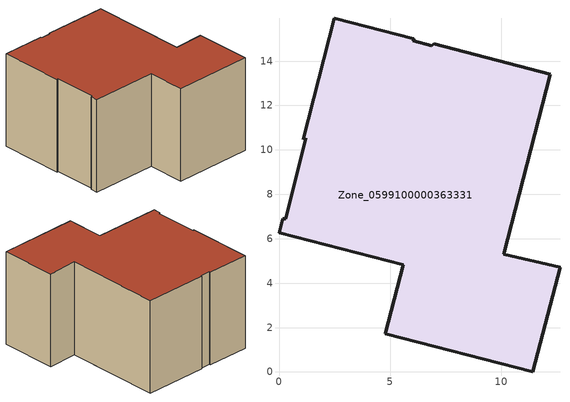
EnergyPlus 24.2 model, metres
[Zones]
Zone_0599100000363331
 floor ground (C_G): 2.5,15.94 6.08,15 6.05,14.92 6.88,14.68 6.96,14.77 12.22,13.4 10.11,5.3 12.65,4.73 11.44,0 4.79,1.72 5.6,4.83 0,6.28 0.16,6.89 0.31,6.91 1.21,10.53 1.09,10.49 z0
 wall outside (C_F): 12.22,13.4 6.96,14.77 6.88,14.68 6.05,14.92 6.08,15 2.5,15.94 1.09,10.49 1.21,10.53 0.31,6.91 0.16,6.89 0,6.28 5.6,4.83 4.79,1.72 11.44,0 12.65,4.73 10.11,5.3 12.22,13.4 z0:8.11
 roof outside (C_R): 2.5,15.94 1.09,10.49 1.21,10.53 0.31,6.91 0.16,6.89 0,6.28 5.6,4.83 4.79,1.72 11.44,0 12.65,4.73 10.11,5.3 12.22,13.4 6.96,14.77 6.88,14.68 6.05,14.92 6.08,15 z8.11
[BUILDING]
Pand.0599100000363331: North Axis=0; Terrain=City; Loads Convergence Tolerance Value=0.04; Temperature Convergence Tolerance Value=0.4; Solar Distribution=FullExterior; Maximum Number of Warmup Days=25; Minimum Number of Warmup Days=1
[Site:Location]
Rotterdam.The.Hague.AP_ZH_NLD Design_Conditions: Latitude=51.96; Longitude=4.45; Time Zone=1; Elevation=-4.5
[SITE:GROUNDTEMPERATURE:BUILDINGSURFACE]
18, 18, 18, 18, 18, 18, 18, 18, 18, 18, 18, 18
[MATERIAL] Thermal Absorptance=0.9; Solar Absorptance=0.7; Visible Absorptance=0.7
Name | Roughness | Thickness | Conductivity | Density | Specific Heat
G.D.1992-2005 | MediumSmooth | 0.15 | 0.06 | 540 | 1210
F.D.1992-2005 | Rough | 0.3 | 0.12 | 1920 | 840
R.D.1992-2005 | MediumRough | 0.2 | 0.08 | 1500 | 1000
[CONSTRUCTION]
C_G: G.D.1992-2005
C_F: F.D.1992-2005
C_R: R.D.1992-2005
[ZONE]
Zone_0599100000363331: Type=1; Multiplier=1; Ceiling Height=Autocalculate; Volume=Autocalculate; Floor Area=autocalculate; Part of Total Floor Area=Yes
[ZONEINFILTRATION:DESIGNFLOWRATE]
Infil_Zone_0599100000363331: Zone or ZoneList or Space or SpaceList=Zone_0599100000363331; Schedule=AlwaysOn; Design Flow Rate Calculation Method=Flow/Area; Flow Rate per Floor Area=0.0021; Constant Term Coefficient=1; Temperature Term Coefficient=0; Velocity Term Coefficient=0; Velocity Squared Term Coefficient=0
[HVACTEMPLATE:ZONE:IDEALLOADSAIRSYSTEM]
Zone_0599100000363331: Maximum Heating Supply Air Temperature=50; Minimum Cooling Supply Air Temperature=13; Maximum Heating Supply Air Humidity Ratio=0.0156; Minimum Cooling Supply Air Humidity Ratio=0.0077; Heating Limit=NoLimit; Cooling Limit=NoLimit; Dehumidification Control Type=ConstantSensibleHeatRatio; Cooling Sensible Heat Ratio=0.7; Dehumidification Setpoint=60; Humidification Control Type=None; Humidification Setpoint=30; Outdoor Air Method=None; Outdoor Air Flow Rate per Person=0.00944; Outdoor Air Flow Rate per Zone Floor Area=0; Outdoor Air Flow Rate per Zone=0; Demand Controlled Ventilation Type=None; Outdoor Air Economizer Type=NoEconomizer; Heat Recovery Type=None; Sensible Heat Recovery Effectiveness=0.7; Latent Heat Recovery Effectiveness=0.65
[ZONECONTROL:THERMOSTAT]
ThermostatControl_Zone_0599100000363331: Zone or ZoneList=Zone_0599100000363331; Control Type Schedule=DualSetpointControlType; Control 1=Thermostat_Zone_0599100000363331; Temperature Difference Between Cutout And Setpoint=0
[THERMOSTATSETPOINT:DUALSETPOINT]
Thermostat_Zone_0599100000363331: Heating Setpoint Temperature Schedule=HeatingSetpoint_Zone_0599100000363331; Cooling Setpoint Temperature Schedule=CoolingSetpoint_Zone_0599100000363331
[SCHEDULE:COMPACT]
HeatingSetpoint_Zone_0599100000363331: Through: 12/31, For: AllDays, Until: 24:00, 21
CoolingSetpoint_Zone_0599100000363331: Through: 12/31, For: AllDays, Until: 24:00, 24
DualSetpointControlType: Through: 12/31, For: AllDays, Until: 24:00, 4
AlwaysOn: Through: 12/31, For: AllDays, Until: 24:00, 1
